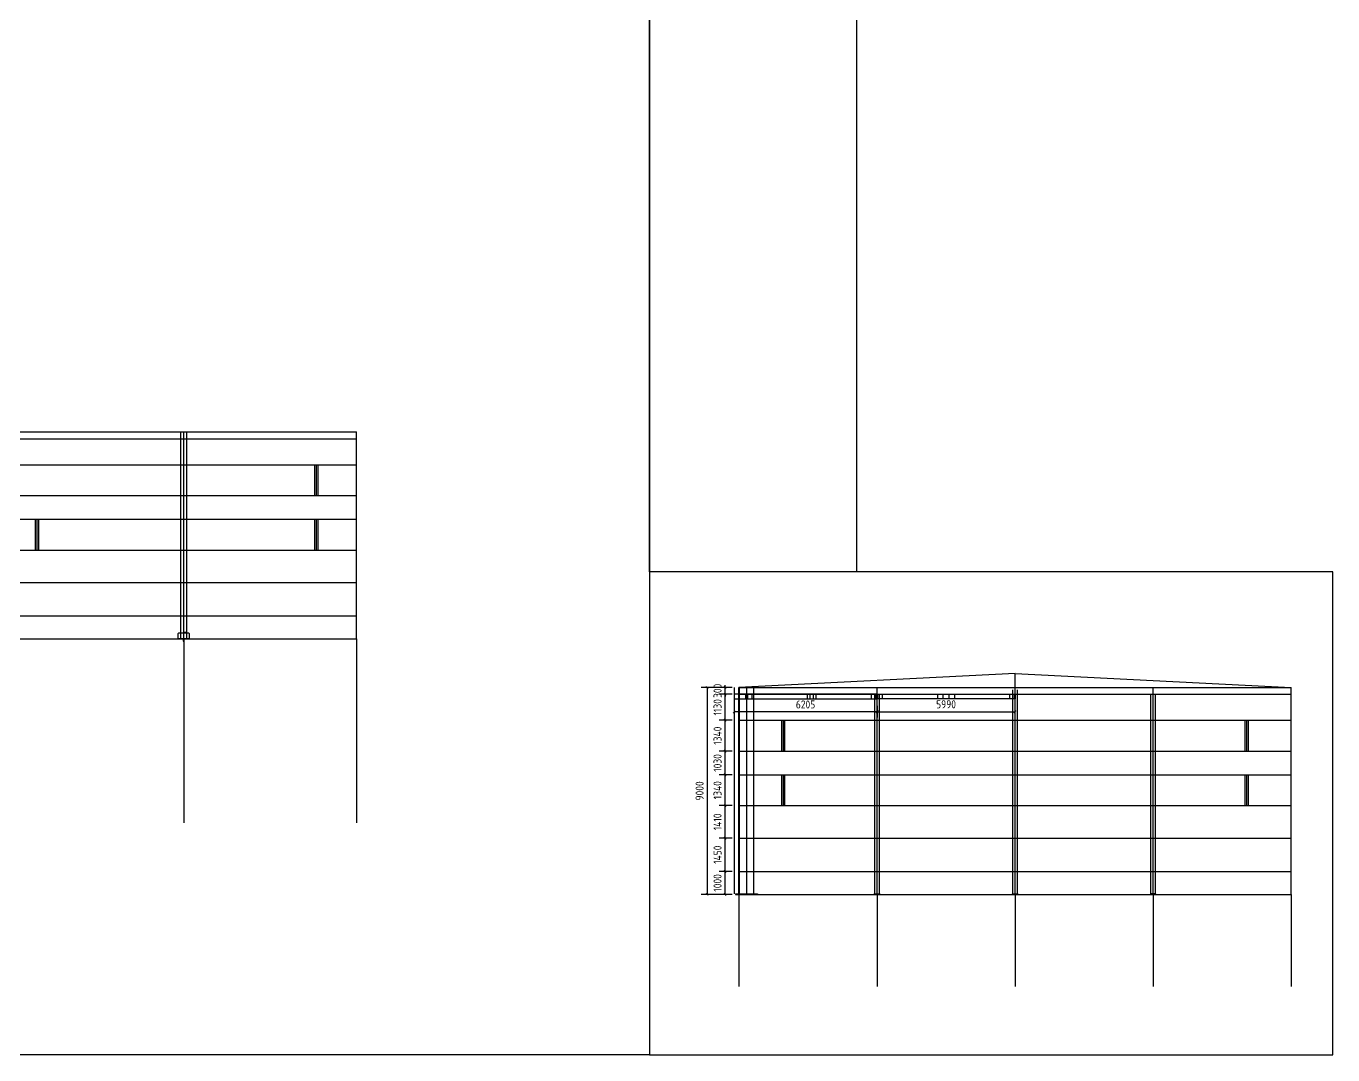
# Model space of a CAD drawing. Extents: x 411778 to 673094, y -11605 to 324395.
# Drawn here: x 616306 to 673094, y -11605 to 33117 of the extents above; entities that cross this region are included whole.
import ezdxf

# ---------------------------------------------------------------- set-up
doc = ezdxf.new("R2010")
doc.units = 0
doc.header["$LTSCALE"] = 1000
doc.header["$MEASUREMENT"] = 0
doc.layers.add('AXIS', color=3, linetype='Continuous')
doc.layers.add('DOTE', color=1, linetype='Continuous')
doc.styles.get("Standard").update_dxf_attribs({"font": 'gbenor.shx', "bigfont": 'gbcbig.shx'})
doc.dimstyles.get("Standard").update_dxf_attribs({"dimscale": 100, "dimtxt": 3.5, "dimasz": 1, "dimexe": 2.5, "dimexo": 3, "dimgap": 1.5, "dimtad": 1, "dimdec": 0, "dimzin": 0, "dimdsep": 46, "dimtxsty": 'Standard', "dimblk": 'ARCHTICK', "dimcen": 0.09, "dimadec": 0, "dimazin": 0, "dimtfac": 1, "dimtdec": 0, "dimtix": 1, "dimtmove": 2, "dimatfit": 3, "dimfxl": 1, "dimtolj": 1, "dimtzin": 0, "dimarcsym": 0})

# ---------------------------------------------------------------- blocks, each defined once
blk = doc.blocks.new('_ArchTick')
at = {"color": 0, "linetype": 'ByBlock', "const_width": 0.4}
blk.add_lwpolyline([(-0.5, -0.5), (0.5, 0.5)], dxfattribs=at)
blk = doc.blocks.new('*D1964')
at = {"color": 3, "lineweight": -2}
for p, q in [((646984.5, -3629), (646428.5, -3629)), ((646678.5, -4629), (646678.5, -3629)), ((646984.5, -4629), (646428.5, -4629))]:
    blk.add_line(p, q, dxfattribs=at)
at = {"layer": 'Defpoints', "color": 0}
for p in [(646678.5, -3629), (647284.5, -3629), (647284.5, -4629)]:
    blk.add_point(p, dxfattribs=at)
at = {"color": 3, "lineweight": -2, "xscale": 100, "yscale": 100, "zscale": 100}
for p, rotation in [((646678.5, -3629), 90), ((646678.5, -4629), 270)]:
    blk.add_blockref('_ArchTick', p, dxfattribs=dict(at, rotation=rotation))
at = {"color": 0, "insert": (646353.5, -4129), "char_height": 350, "attachment_point": 5, "rotation": 90}
blk.add_mtext('\\A1;1000', dxfattribs=at)
blk = doc.blocks.new('*D1965')
at = {"color": 3, "lineweight": -2}
for p, q in [((646984.5, -2179), (646428.5, -2179)), ((646678.5, -3629), (646678.5, -2179)), ((646984.5, -3629), (646428.5, -3629))]:
    blk.add_line(p, q, dxfattribs=at)
at = {"layer": 'Defpoints', "color": 0}
for p in [(646678.5, -2179), (647284.5, -2179), (647284.5, -3629)]:
    blk.add_point(p, dxfattribs=at)
at = {"color": 3, "lineweight": -2, "xscale": 100, "yscale": 100, "zscale": 100}
for p, rotation in [((646678.5, -2179), 90), ((646678.5, -3629), 270)]:
    blk.add_blockref('_ArchTick', p, dxfattribs=dict(at, rotation=rotation))
at = {"color": 0, "insert": (646353.5, -2904), "char_height": 350, "attachment_point": 5, "rotation": 90}
blk.add_mtext('\\A1;1450', dxfattribs=at)
blk = doc.blocks.new('*D1966')
at = {"color": 3, "lineweight": -2}
for p, q in [((646984.5, -769), (646428.5, -769)), ((646678.5, -2179), (646678.5, -769)), ((646984.5, -2179), (646428.5, -2179))]:
    blk.add_line(p, q, dxfattribs=at)
at = {"layer": 'Defpoints', "color": 0}
for p in [(646678.5, -769), (647284.5, -769), (647284.5, -2179)]:
    blk.add_point(p, dxfattribs=at)
at = {"color": 3, "lineweight": -2, "xscale": 100, "yscale": 100, "zscale": 100}
for p, rotation in [((646678.5, -769), 90), ((646678.5, -2179), 270)]:
    blk.add_blockref('_ArchTick', p, dxfattribs=dict(at, rotation=rotation))
at = {"color": 0, "insert": (646353.5, -1474), "char_height": 350, "attachment_point": 5, "rotation": 90}
blk.add_mtext('\\A1;1410', dxfattribs=at)
blk = doc.blocks.new('*D1967')
at = {"color": 3, "lineweight": -2}
for p, q in [((646984.5, 571), (646428.5, 571)), ((646678.5, -769), (646678.5, 571)), ((646984.5, -769), (646428.5, -769))]:
    blk.add_line(p, q, dxfattribs=at)
at = {"layer": 'Defpoints', "color": 0}
for p in [(646678.5, 571), (647284.5, 571), (647284.5, -769)]:
    blk.add_point(p, dxfattribs=at)
at = {"color": 3, "lineweight": -2, "xscale": 100, "yscale": 100, "zscale": 100}
for p, rotation in [((646678.5, 571), 90), ((646678.5, -769), 270)]:
    blk.add_blockref('_ArchTick', p, dxfattribs=dict(at, rotation=rotation))
at = {"color": 0, "insert": (646353.5, -99), "char_height": 350, "attachment_point": 5, "rotation": 90}
blk.add_mtext('\\A1;1340', dxfattribs=at)
blk = doc.blocks.new('*D1968')
at = {"color": 3, "lineweight": -2}
for p, q in [((646984.5, 1601), (646428.5, 1601)), ((646678.5, 571), (646678.5, 1601)), ((646984.5, 571), (646428.5, 571))]:
    blk.add_line(p, q, dxfattribs=at)
at = {"layer": 'Defpoints', "color": 0}
for p in [(646678.5, 1601), (647284.5, 1601), (647284.5, 571)]:
    blk.add_point(p, dxfattribs=at)
at = {"color": 3, "lineweight": -2, "xscale": 100, "yscale": 100, "zscale": 100}
for p, rotation in [((646678.5, 1601), 90), ((646678.5, 571), 270)]:
    blk.add_blockref('_ArchTick', p, dxfattribs=dict(at, rotation=rotation))
at = {"color": 0, "insert": (646353.5, 1086), "char_height": 350, "attachment_point": 5, "rotation": 90}
blk.add_mtext('\\A1;1030', dxfattribs=at)
blk = doc.blocks.new('*D1969')
at = {"color": 3, "lineweight": -2}
for p, q in [((646984.5, 2941), (646428.5, 2941)), ((646678.5, 1601), (646678.5, 2941)), ((646984.5, 1601), (646428.5, 1601))]:
    blk.add_line(p, q, dxfattribs=at)
at = {"layer": 'Defpoints', "color": 0}
for p in [(646678.5, 2941), (647284.5, 2941), (647284.5, 1601)]:
    blk.add_point(p, dxfattribs=at)
at = {"color": 3, "lineweight": -2, "xscale": 100, "yscale": 100, "zscale": 100}
for p, rotation in [((646678.5, 2941), 90), ((646678.5, 1601), 270)]:
    blk.add_blockref('_ArchTick', p, dxfattribs=dict(at, rotation=rotation))
at = {"color": 0, "insert": (646353.5, 2271), "char_height": 350, "attachment_point": 5, "rotation": 90}
blk.add_mtext('\\A1;1340', dxfattribs=at)
blk = doc.blocks.new('*D1970')
at = {"color": 3, "lineweight": -2}
for p, q in [((646984.5, 4071), (646428.5, 4071)), ((646678.5, 2941), (646678.5, 4071)), ((646984.5, 2941), (646428.5, 2941))]:
    blk.add_line(p, q, dxfattribs=at)
at = {"layer": 'Defpoints', "color": 0}
for p in [(646678.5, 4071), (647284.5, 4071), (647284.5, 2941)]:
    blk.add_point(p, dxfattribs=at)
at = {"color": 3, "lineweight": -2, "xscale": 100, "yscale": 100, "zscale": 100}
for p, rotation in [((646678.5, 4071), 90), ((646678.5, 2941), 270)]:
    blk.add_blockref('_ArchTick', p, dxfattribs=dict(at, rotation=rotation))
at = {"color": 0, "insert": (646353.5, 3506), "char_height": 350, "attachment_point": 5, "rotation": 90}
blk.add_mtext('\\A1;1130', dxfattribs=at)
blk = doc.blocks.new('*D1971')
at = {"color": 3, "lineweight": -2}
for p, q in [((646984.5, 4371), (646428.5, 4371)), ((646984.5, 4071), (646428.5, 4071)), ((646678.5, 4371), (646678.5, 4471)), ((646678.5, 4071), (646678.5, 4371)), ((646678.5, 4071), (646678.5, 3971))]:
    blk.add_line(p, q, dxfattribs=at)
at = {"layer": 'Defpoints', "color": 0}
for p in [(646678.5, 4371), (647284.5, 4371), (647284.5, 4071)]:
    blk.add_point(p, dxfattribs=at)
at = {"color": 3, "lineweight": -2, "xscale": 100, "yscale": 100, "zscale": 100}
for p, rotation in [((646678.5, 4371), 270), ((646678.5, 4071), 90)]:
    blk.add_blockref('_ArchTick', p, dxfattribs=dict(at, rotation=rotation))
at = {"color": 0, "insert": (646353.5, 4221), "char_height": 350, "attachment_point": 5, "rotation": 90}
blk.add_mtext('\\A1;300', dxfattribs=at)
blk = doc.blocks.new('*D1972')
at = {"color": 3, "lineweight": -2}
for p, q in [((646984.5, 4371), (645647.5, 4371)), ((645897.5, 4371), (645897.5, -4629)), ((646984.5, -4629), (645647.5, -4629))]:
    blk.add_line(p, q, dxfattribs=at)
at = {"layer": 'Defpoints', "color": 0}
for p in [(647284.5, 4371), (645897.5, -4629), (647284.5, -4629)]:
    blk.add_point(p, dxfattribs=at)
at = {"color": 3, "lineweight": -2, "xscale": 100, "yscale": 100, "zscale": 100}
for p, rotation in [((645897.5, 4371), 90), ((645897.5, -4629), 270)]:
    blk.add_blockref('_ArchTick', p, dxfattribs=dict(at, rotation=rotation))
at = {"color": 0, "insert": (645572.5, -129), "char_height": 350, "attachment_point": 5, "rotation": 90}
blk.add_mtext('\\A1;9000', dxfattribs=at)
blk = doc.blocks.new('*D2163')
at = {"color": 3, "lineweight": -2}
for p, q in [((647074.5, 3571), (647074.5, 3053)), ((653279.5, 3571), (653279.5, 3053)), ((653279.5, 3303), (647074.5, 3303))]:
    blk.add_line(p, q, dxfattribs=at)
at = {"layer": 'Defpoints', "color": 0}
for p in [(647074.5, 3871), (653279.5, 3871), (647074.5, 3303)]:
    blk.add_point(p, dxfattribs=at)
at = {"color": 3, "lineweight": -2, "xscale": 100, "yscale": 100, "zscale": 100}
for p, rotation in [((647074.5, 3303), 179.9999999999993), ((653279.5, 3303), 359.9999999999993)]:
    blk.add_blockref('_ArchTick', p, dxfattribs=dict(at, rotation=rotation))
at = {"color": 0, "insert": (650177, 3628), "char_height": 350, "attachment_point": 5}
blk.add_mtext('\\A1;6205', dxfattribs=at)
blk = doc.blocks.new('*D2164')
at = {"color": 3, "lineweight": -2}
for p, q in [((653289.5, 3571), (653289.5, 3061)), ((659279.5, 3571), (659279.5, 3061)), ((653289.5, 3311), (659279.5, 3311))]:
    blk.add_line(p, q, dxfattribs=at)
at = {"layer": 'Defpoints', "color": 0}
for p in [(653289.5, 3871), (659279.5, 3871), (659279.5, 3311)]:
    blk.add_point(p, dxfattribs=at)
at = {"color": 3, "lineweight": -2, "xscale": 100, "yscale": 100, "zscale": 100, "rotation": 180}
blk.add_blockref('_ArchTick', (653289.5, 3311), dxfattribs=at)
at = {"color": 3, "lineweight": -2, "xscale": 100, "yscale": 100, "zscale": 100}
blk.add_blockref('_ArchTick', (659279.5, 3311), dxfattribs=at)
at = {"color": 0, "insert": (656284.5, 3636), "char_height": 350, "attachment_point": 5}
blk.add_mtext('\\A1;5990', dxfattribs=at)

msp = doc.modelspace()

# ---------------------------------------------------------------- linework, layer by layer
for p, q in [((540656.5, 15476.5), (630656.5, 15476.5)), ((623153.5, 6498.5), (623153.5, 15476.5)), ((623159.5, 6498.5), (623159.5, 15476.5)), ((540656.5, 15176.5), (630656.5, 15176.5)), ((540656.5, 14046.5), (630656.5, 14046.5)), ((540656.5, 12706.5), (630656.5, 12706.5)), ((615656.5, 11676.5), (630656.5, 11676.5)), ((614146.5, 10336.5), (630656.5, 10336.5)), ((614146.5, 8926.5), (630656.5, 8926.5)), ((614146.5, 7476.5), (630656.5, 7476.5)), ((540656.5, 6476.5), (630656.5, 6476.5)), ((622916.5, 6718.5), (622946.5, 6748.5)), ((622916.5, 6498.5), (622916.5, 6718.5)), ((622916.5, 6498.5), (623396.5, 6498.5)), ((622916.5, 6476.5), (622916.5, 6498.5)), ((623396.5, 6476.5), (622916.5, 6476.5)), ((622946.5, 6748.5), (623366.5, 6748.5)), ((622946.5, 6748.5), (623366.5, 6748.5)), ((623156.5, 6476.5), (623136.5, 6476.5)), ((623159.5, 6776.5), (623259.5, 6776.5)), ((623366.5, 6748.5), (623396.5, 6718.5)), ((623396.5, 6718.5), (623396.5, 6498.5)), ((623396.5, 6498.5), (623396.5, 6476.5)), ((659284.5, 4971), (647284.5, 4371)), ((659284.5, 4971), (671284.5, 4371)), ((647074.5, 4371), (647074.5, -4609)), ((647284.5, 4371), (671284.5, 4371)), ((647284.5, 4071), (671284.5, 4071)), ((665184.5, -4609), (665184.5, 4088)), ((665384.5, -4609), (665384.5, 4088)), ((647284.5, 2941), (671284.5, 2941)), ((647284.5, 1601), (671284.5, 1601)), ((647284.5, 571), (671284.5, 571)), ((647284.5, -769), (671284.5, -769)), ((647284.5, -2179), (671284.5, -2179)), ((647284.5, -3629), (671284.5, -3629)), ((647134.5, -4609), (648084.5, -4609)), ((647134.5, -4609), (647134.5, -4629)), ((647134.5, -4629), (648084.5, -4629)), ((647284.5, -4629), (671284.5, -4629)), ((648084.5, -4609), (648084.5, -4629)), ((653164.5, -4629), (653164.5, -4609)), ((653164.5, -4609), (653404.5, -4609)), ((653284.5, -4629), (653164.5, -4629)), ((653404.5, -4609), (653404.5, -4629)), ((659164.5, -4629), (659164.5, -4609)), ((659164.5, -4609), (659404.5, -4609)), ((659284.5, -4629), (659164.5, -4629)), ((659404.5, -4609), (659404.5, -4629)), ((665404.5, -4609), (665164.5, -4609)), ((665164.5, -4609), (665164.5, -4629)), ((665284.5, -4629), (665404.5, -4629)), ((665404.5, -4629), (665404.5, -4609))]:
    msp.add_line(p, q)
at = {"color": 4}
for p, q in [((623031.5, 6476.5), (623031.5, 15476.5)), ((623281.5, 15476.5), (623281.5, 6498.5)), ((647284.5, 4371), (647284.5, -4609)), ((647294.5, 4371), (647294.5, -4609)), ((647924.5, -4609), (647924.5, 4371)), ((647934.5, -4609), (647934.5, 4371)), ((653184.5, -4609), (653184.5, 4088)), ((653384.5, -4609), (653384.5, 4088)), ((659184.5, -4609), (659184.5, 4271)), ((659384.5, -4609), (659384.5, 4271))]:
    msp.add_line(p, q, dxfattribs=at)
at = {"color": 1}
for p, q in [((623136.5, 6476.5), (623136.5, 6376.5)), ((623136.5, 6376.5), (623176.5, 6376.5)), ((623176.5, 6376.5), (623176.5, 6476.5)), ((647609.5, 4371), (647609.5, -4609))]:
    msp.add_line(p, q, dxfattribs=at)
at = {"color": 6}
for p, q in [((647284.5, 4071), (647074.5, 4071)), ((647074.5, 4071), (647074.5, 3871)), ((647934.5, 4371), (647284.5, 4371)), ((653279.5, 4071), (647284.5, 4071)), ((647569.5, 4071), (647569.5, 3871)), ((647609.5, 4071), (647609.5, 3871)), ((647649.5, 4071), (647649.5, 3871)), ((647849.5, 4071), (647849.5, 3871)), ((650249.5, 4071), (650249.5, 3871)), ((650369.5, 4071), (650369.5, 3871)), ((650524.5, 3871), (650524.5, 4071)), ((650644.5, 3871), (650644.5, 4071)), ((653044.5, 3871), (653044.5, 4071)), ((653244.5, 3871), (653244.5, 4071)), ((653279.5, 3871), (653279.5, 4071)), ((653289.5, 3871), (653289.5, 4071)), ((653289.5, 4071), (659279.5, 4071)), ((653324.5, 3871), (653324.5, 4071)), ((653524.5, 3871), (653524.5, 4071)), ((655924.5, 3871), (655924.5, 4071)), ((656164.5, 3871), (656164.5, 4071)), ((656404.5, 4071), (656404.5, 3871)), ((656644.5, 4071), (656644.5, 3871)), ((659044.5, 4071), (659044.5, 3871)), ((659244.5, 4071), (659244.5, 3871)), ((659279.5, 4071), (659279.5, 3871)), ((659289.5, 4071), (659289.5, 3871)), ((647074.5, 3871), (653279.5, 3871)), ((659279.5, 3871), (653289.5, 3871))]:
    msp.add_line(p, q, dxfattribs=at)
for points in [[(524593.5, 72395), (643393.5, 72395), (643393.5, -11605), (524593.5, -11605)], [(643393.5, 72395), (652389, 72395), (652389, 9395), (643393.5, 9395)], [(643393.5, -11605), (673093.5, -11605), (673093.5, 9395), (643393.5, 9395)]]:
    msp.add_lwpolyline(points, close=True)
at = {"layer": 'AXIS'}
for p, q in [((623156.5, 6476.5), (623156.5, -1523.5)), ((630656.5, 6476.5), (630656.5, -1523.5)), ((647284.5, -4629), (647284.5, -8629)), ((653284.5, -4629), (653284.5, -8629)), ((659284.5, -4629), (659284.5, -8629)), ((665284.5, -4629), (665284.5, -8629)), ((671284.5, -4629), (671284.5, -8629))]:
    msp.add_line(p, q, dxfattribs=at)
at = {"layer": 'DOTE'}
for p, q in [((623156.5, 6476.5), (623156.5, 15476.5)), ((623156.5, 6476.5), (623156.5, 15476.5)), ((630656.5, 6476.5), (630656.5, 15476.5)), ((659284.5, -4629), (659284.5, 4971)), ((647284.5, -4629), (647284.5, 4371)), ((653284.5, -4629), (653284.5, 4371)), ((665284.5, -4629), (665284.5, 4371)), ((671284.5, -4629), (671284.5, 4371))]:
    msp.add_line(p, q, dxfattribs=at)
at = {"layer": 'DOTE', "color": 0}
for p, q in [((628856.5, 12706.5), (628856.5, 14046.5)), ((628926.5, 12706.5), (628926.5, 14046.5)), ((628996.5, 12706.5), (628996.5, 14046.5)), ((616716.5, 10336.5), (616716.5, 11676.5)), ((616786.5, 10336.5), (616786.5, 11676.5)), ((616856.5, 10336.5), (616856.5, 11676.5)), ((628856.5, 10336.5), (628856.5, 11676.5)), ((628926.5, 10336.5), (628926.5, 11676.5)), ((628996.5, 10336.5), (628996.5, 11676.5)), ((649144.5, 1601), (649144.5, 2941)), ((649214.5, 1601), (649214.5, 2941)), ((649284.5, 1601), (649284.5, 2941)), ((669284.5, 1601), (669284.5, 2941)), ((669354.5, 1601), (669354.5, 2941)), ((669424.5, 1601), (669424.5, 2941)), ((649144.5, -769), (649144.5, 571)), ((649214.5, -769), (649214.5, 571)), ((649284.5, -769), (649284.5, 571)), ((669284.5, -769), (669284.5, 571)), ((669354.5, -769), (669354.5, 571)), ((669424.5, -769), (669424.5, 571))]:
    msp.add_line(p, q, dxfattribs=at)

# ---------------------------------------------------------------- dimensions: what is measured, and where the dimension line sits
for base, p1, p2, picture, middle in [((646678.5, 4371), (647284.5, 4071), (647284.5, 4371), '*D1971', (646353.5, 4221)), ((646678.5, 4071), (647284.5, 2941), (647284.5, 4071), '*D1970', (646353.5, 3506)), ((646678.5, 2941), (647284.5, 1601), (647284.5, 2941), '*D1969', (646353.5, 2271)), ((646678.5, 1601), (647284.5, 571), (647284.5, 1601), '*D1968', (646353.5, 1086)), ((646678.5, 571), (647284.5, -769), (647284.5, 571), '*D1967', (646353.5, -99)), ((646678.5, -769), (647284.5, -2179), (647284.5, -769), '*D1966', (646353.5, -1474)), ((646678.5, -2179), (647284.5, -3629), (647284.5, -2179), '*D1965', (646353.5, -2904)), ((646678.5, -3629), (647284.5, -4629), (647284.5, -3629), '*D1964', (646353.5, -4129))]:
    dim = msp.add_linear_dim(base=base, p1=p1, p2=p2, angle=90, dimstyle='Standard', override={"dimclrd": 3, "dimclre": 3})
    dim.commit()
    dim.dimension.update_dxf_attribs({"geometry": picture, "text_midpoint": middle})
for p1, p2, distance, picture, middle in [((647284.5, 4371), (647284.5, -4629), -1387, '*D1972', (645572.5, -129)), ((653279.5, 3871), (647074.5, 3871), 568, '*D2163', (650177, 3628)), ((653289.5, 3871), (659279.5, 3871), -560, '*D2164', (656284.5, 3636))]:
    dim = msp.add_aligned_dim(p1=p1, p2=p2, distance=distance, dimstyle='Standard', override={"dimclrd": 3, "dimclre": 3})
    dim.commit()
    dim.dimension.update_dxf_attribs({"geometry": picture, "text_midpoint": middle})

doc.saveas('drawing.dxf')
